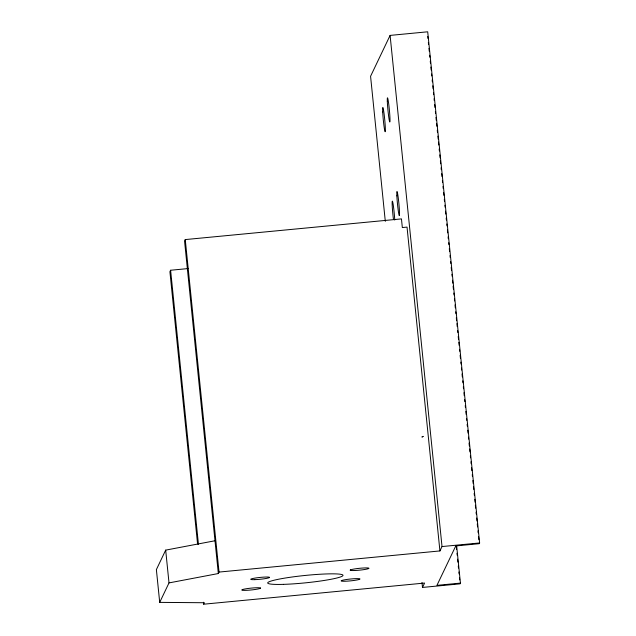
<?xml version="1.0" encoding="UTF-8"?>
<svg xmlns="http://www.w3.org/2000/svg" width="636" height="636" viewBox="0 0 636 636"><rect width="100%" height="100%" fill="white"/><g stroke="black" fill="none" stroke-linecap="round" stroke-linejoin="round"><path stroke-width="0.95" d="M188.343 268.551L170.607 270.244L169.915 271.707L197.573 544.019M218.331 573.537L219.03 572.074L439.929 550.935L407.032 227.1L402.334 227.553L401.459 218.887L185.259 239.581L184.559 241.044L218.331 573.537L169.009 582.902L159.708 602.372L204.387 602.737L203.687 604.2L424.586 583.053L422.495 587.433L460.09 583.84L460.44 583.109L456.632 545.608M460.44 583.109L436.94 585.359L455.774 545.934L479.274 543.685L479.623 542.953L427.702 31.8L390.099 35.401L370.573 76.28L385.305 221.336M215 540.759L165.678 550.124L156.376 569.594L159.708 602.372M439.929 550.935L442.02 546.555L390.099 35.401M423.552 436.415L422.089 436.55L422.177 437.441M442.02 546.555L479.623 542.953M427.75 36.475L427.956 38.454M428.354 42.397L428.553 44.369M428.958 48.32L429.26 51.278M429.658 55.229L429.857 57.2M430.262 61.143L430.461 63.123M430.858 67.066L431.16 70.032M431.558 73.975L431.765 75.946M432.162 79.898L432.361 81.869M432.766 85.812L433.068 88.778M433.466 92.721L433.665 94.7M434.07 98.644L434.269 100.615M434.666 104.566L434.968 107.524M435.374 111.475L435.573 113.447M435.97 117.39L436.272 120.355M436.574 123.312L436.876 126.278M437.274 130.221L437.473 132.193M437.878 136.144L438.18 139.101M438.474 142.066L438.776 145.024M439.182 148.967L439.381 150.947M439.778 154.89L440.08 157.847M440.382 160.813L440.684 163.77M441.082 167.721L441.281 169.693M441.686 173.636L441.988 176.601M442.386 180.544L442.584 182.524M442.99 186.467L443.189 188.439M443.586 192.39L443.888 195.347M444.294 199.299L444.492 201.27M444.89 205.213L445.097 207.193M445.494 211.136L445.796 214.101M446.194 218.045L446.393 220.016M446.798 223.967L446.997 225.939M447.402 229.89L447.696 232.848M448.102 236.791L448.3 238.77M448.698 242.714L448.905 244.685M449.302 248.636L449.604 251.594M450.002 255.545L450.208 257.516M450.606 261.46L450.805 263.439M451.21 267.382L451.504 270.348M451.91 274.291L452.109 276.262M452.514 280.214L452.808 283.171M453.11 286.136L453.412 289.094M453.81 293.037L454.017 295.017M454.414 298.96L454.613 300.931M455.018 304.882L455.32 307.84M455.718 311.791L455.917 313.763M456.322 317.706L456.616 320.671M456.918 323.629L457.22 326.594M457.626 330.537L457.825 332.509M458.222 336.46L458.524 339.417M458.826 342.383L459.128 345.34M459.526 349.283L459.725 351.263M460.13 355.206L460.432 358.171M460.83 362.115L461.028 364.086M461.434 368.037L461.633 370.009M462.03 373.96L462.332 376.917M462.738 380.861L462.936 382.84M463.334 386.783L463.533 388.755M463.938 392.706L464.24 395.664M464.638 399.615L464.837 401.586M465.242 405.53L465.441 407.509M465.838 411.452L466.14 414.418M466.546 418.361L466.745 420.332M467.142 424.284L467.349 426.255M467.746 430.206L468.048 433.164M468.446 437.107L468.645 439.086M469.05 443.03L469.352 445.995M469.654 448.952L469.948 451.91M470.354 455.861L470.553 457.833M470.95 461.776L471.157 463.755M471.554 467.698L471.856 470.664M472.254 474.607L472.461 476.579M472.858 480.53L473.16 483.487M473.462 486.453L473.756 489.41M474.162 493.353L474.361 495.333M474.766 499.276L475.06 502.241M475.362 505.199L475.664 508.156M476.062 512.107L476.269 514.079M476.666 518.03L476.968 520.987M477.27 523.945L477.572 526.91M477.97 530.853L478.169 532.825M478.574 536.776L478.868 539.733M456.282 546.34L456.584 549.297M456.982 553.248L457.181 555.22M457.586 559.163L457.888 562.129M458.286 566.072L458.484 568.051M458.89 571.995L459.089 573.966M459.486 577.917L459.693 579.889M421.994 582.504L422.495 587.433M185.259 239.581L219.03 572.074M170.607 270.244L198.448 544.329M203.488 602.228L203.687 604.2M165.678 550.124L169.009 582.902M393.477 219.476A12.203 0.723 84.5 0 1 392.15 203.83A12.203 0.723 84.5 0 1 393.135 204.259A12.203 0.723 84.5 0 1 394.749 220.04M260.561 588.101L260.259 588.372A9.461 0.922 -5.8 0 1 249.574 590.121A9.461 0.922 -5.8 0 1 241.767 589.922A9.461 0.922 -5.8 0 1 251.093 588.125L253.525 587.91A9.461 0.922 -5.8 0 1 260.561 588.101M350.46 569.912L350.15 570.182A9.461 0.922 -5.8 0 0 357.186 570.365L359.626 570.15A9.461 0.922 -5.8 0 0 368.944 568.361A9.461 0.922 -5.8 0 0 361.137 568.155A9.461 0.922 -5.8 0 0 350.46 569.912M341.46 580.62L341.158 580.891A9.461 0.922 -5.8 0 0 349.808 580.938A9.461 0.922 -5.8 0 0 359.849 579.158A9.461 0.922 -5.8 0 0 352.948 578.8L350.508 579.014A9.461 0.922 -5.8 0 0 341.46 580.62M387.316 101.394A12.203 0.723 84.5 0 0 389.59 121.619A12.203 0.723 84.5 0 0 389.017 106.498A12.203 0.723 84.5 0 0 387.316 101.394M382.697 111.92A12.203 0.723 84.5 0 0 385.019 131.565A12.203 0.723 84.5 0 0 384.255 115.235A12.203 0.723 84.5 0 0 382.697 111.92M396.864 195.84A12.203 0.723 84.5 0 0 399.185 215.493A12.203 0.723 84.5 0 0 398.414 199.155A12.203 0.723 84.5 0 0 396.864 195.84M283.592 584.357A37.834 3.689 -5.8 0 0 342.844 575.715A37.834 3.689 -5.8 0 0 289.634 577.353A37.834 3.689 -5.8 0 0 283.592 584.357M254.726 579.65A9.461 0.922 -5.8 0 0 269.521 577.488A9.461 0.922 -5.8 0 0 256.197 577.901A9.461 0.922 -5.8 0 0 254.726 579.65"/></g></svg>
